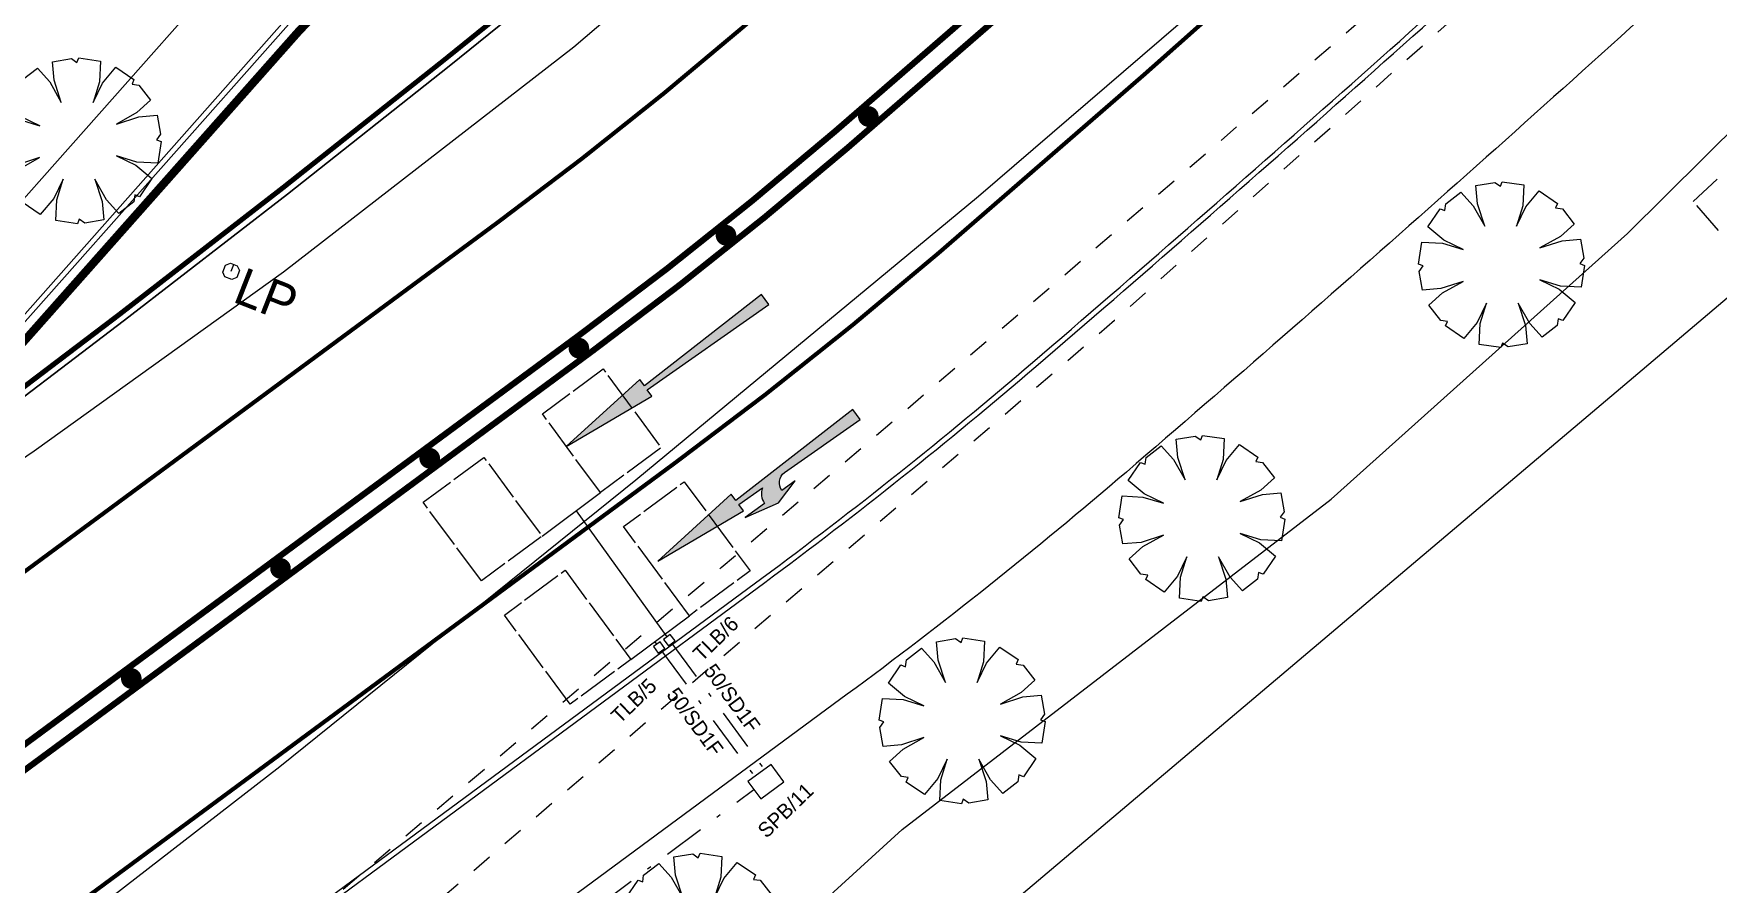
# Model space of a CAD drawing. Extents: x 421500 to 422711, y 436000 to 437000.
# Drawn here: x 422064.9 to 422105.79, y 436581.02 to 436601.65 of the extents above; entities that cross this region are included whole.
import ezdxf
from ezdxf.enums import TextEntityAlignment as Align

# ---------------------------------------------------------------- set-up
doc = ezdxf.new("R2010")
doc.units = 0
for name, pattern in [('10041', [9, 6, -3]), ('10131', [2, 1, 0, 1]), ('1025', [2, 1, -1]), ('10251', [2, 1, 0, 1]), ('716709-ExBase$0$BLIP', [1, 0.5, -0.5]), ('716709-ExBase$0$OS-LANDFORM', [1.6, 0.8, -0.8]), ('XREF UTC_716709_AJB_1b$0$DASHDOT1', [2, 1, -0.5, 0, -0.5]), ('XREF UTC_716709_AJB_1b$0$SDLoops', [2, 1, 0, 1])]:
    doc.linetypes.add(name, pattern=pattern)
doc.layers.get('0').update_dxf_attribs({"color": 210})
for name, color, linetype, lineweight in [('716709-ExBase$0$LCCHedge', 8, 'Continuous', 0), ('716709-ExBase$0$LCCPoint Features', 8, 'Continuous', 0), ('716709-ExBase$0$LCCTrees (Small)', 8, 'Continuous', 0)]:
    doc.layers.add(name, color=color, linetype=linetype, lineweight=lineweight)
for name, color, linetype in [('716709-ExBase$0$OS-LINE_0030_OBSTRUCTING_FEAT', 8, 'Continuous'), ('716709-ExBase$0$OS-LINE_0374_TOP_OF_SLOPE', 8, '716709-ExBase$0$OS-LANDFORM'), ('716709-ExBase$0$OS-LINE_0376_BOT_SLOPE_CLIFF', 8, '716709-ExBase$0$OS-LANDFORM'), ('716709-ExBase$0$XC-LCCCarriageway', 251, 'Continuous'), ('716709-ExBase$0$XC-LCCVerges', 251, '716709-ExBase$0$BLIP'), ('Lines', 1, 'Continuous'), ('Lines_yel', 3, 'Continuous'), ('Pr-Channel', 7, 'Continuous'), ('Pr-Edging', 7, 'Continuous'), ('Pr-Kerb', 2, 'Continuous'), ('Pr-KerbEdge', 8, 'Continuous'), ('STUDS', 7, 'Continuous'), ('XREF UTC_716709_AJB_1b$0$du-UTCBOX', 42, 'Continuous'), ('XREF UTC_716709_AJB_1b$0$du-UTCDUCT-F1', 42, 'XREF UTC_716709_AJB_1b$0$DASHDOT1'), ('XREF UTC_716709_AJB_1b$0$du-UTCDUCT-V2', 42, 'XREF UTC_716709_AJB_1b$0$DASHDOT1'), ('XREF UTC_716709_AJB_1b$0$du-UTCTEXT', 42, 'Continuous'), ('XREF UTC_716709_AJB_1b$0$loops', 3, 'Continuous')]:
    doc.layers.add(name, color=color, linetype=linetype)
doc.styles.add('716709-ExBase$0$Style-WORKING', font='WORKING.shx')
doc.styles.add('XREF UTC_716709_AJB_1b$0$Standard', font='txt')

# ---------------------------------------------------------------- blocks, each defined once
blk = doc.blocks.new('1038al6')
at = {"linetype": 'Continuous'}
h = blk.add_hatch(color=0, dxfattribs=at)
edge = h.paths.add_edge_path()
edge.add_line((-0.094, 2.245), (-0.15, 0))
edge.add_line((-0.15, 0), (0.15, 0))
edge.add_line((0.15, 0), (0.06, 3.6))
edge.add_line((0.06, 3.6), (0.25, 3.6))
edge.add_line((0.25, 3.6), (0, 6))
edge.add_line((0, 6), (-0.25, 3.6))
edge.add_line((-0.25, 3.6), (-0.06, 3.6))
edge.add_line((-0.06, 3.6), (-0.078, 2.894))
edge.add_arc((-0.414, 2.683), 0.397, 32.1192, 89.4308)
edge.add_line((-0.41, 3.08), (-0.41, 3.66))
edge.add_line((-0.41, 3.66), (-0.6, 2.8))
edge.add_line((-0.6, 2.8), (-0.41, 2.16))
edge.add_line((-0.41, 2.16), (-0.41, 2.555))
edge.add_arc((-0.409, 2.24), 0.315, 0.9528, 90.1787, ccw=False)
at = {"color": 0, "linetype": 'Continuous'}
blk.add_lwpolyline([(-0.094, 2.245), (-0.15, 0), (0.15, 0), (0.06, 3.6), (0.25, 3.6), (0, 6), (-0.25, 3.6), (-0.06, 3.6), (-0.078, 2.894, 0.255415), (-0.41, 3.08), (-0.41, 3.66), (-0.6, 2.8), (-0.41, 2.16), (-0.41, 2.555, -0.410262)], format="xyb", close=True, dxfattribs=at)
blk = doc.blocks.new('1038a6')
at = {"linetype": 'Continuous'}
blk.add_hatch(color=0, dxfattribs=at).paths.add_polyline_path([(0.06, 3.6), (0.25, 3.6), (0, 6), (-0.25, 3.6), (-0.06, 3.6), (-0.15, 0), (0.15, 0)])
at = {"color": 0, "linetype": 'Continuous'}
blk.add_lwpolyline([(0.06, 3.6), (0.25, 3.6), (0, 6), (-0.25, 3.6), (-0.06, 3.6), (-0.15, 0), (0.15, 0)], close=True, dxfattribs=at)
blk = doc.blocks.new('stud')
at = {"color": 7, "linetype": 'Continuous', "const_width": 0.25}
blk.add_lwpolyline([(-0.125, 0, 1), (0.125, 0, 1)], format="xyb", close=True, dxfattribs=at)
blk = doc.blocks.new('XREF UTC_716709_AJB_1b$0$TLB')
for p, q in [((-0.1, 0.1), (-0.1, -0.1)), ((0.1, 0.1), (-0.1, 0.1)), ((0.1, -0.1), (0.1, 0.1)), ((-0.1, -0.1), (0.1, -0.1))]:
    blk.add_line(p, q)
blk = doc.blocks.new('XREF UTC_716709_AJB_1b$0$SPB')
for p, q in [((0.35, 0.26), (-0.35, 0.26)), ((-0.35, 0.26), (-0.35, -0.26))]:
    blk.add_line(p, q)
for points in [[(0.35, -0.26), (0.35, 0.26)], [(-0.35, -0.26), (0.35, -0.26)]]:
    blk.add_lwpolyline(points)
blk = doc.blocks.new('716709-ExBase$0$TREESYMB_MMS')
at = {"color": 0, "lineweight": -2}
blk.add_lwpolyline([(-0.25, 0), (-0.38, 0.01), (-0.5, 0.05), (-0.47, 0.18), (-0.44, 0.18), (-0.45, 0.22), (-0.39, 0.32), (-0.29, 0.27), (-0.18, 0.18), (-0.27, 0.29), (-0.32, 0.39), (-0.22, 0.45), (-0.18, 0.44), (-0.18, 0.47), (-0.05, 0.5), (-0.01, 0.38), (0, 0.25), (0.01, 0.38), (0.05, 0.5), (0.18, 0.47), (0.18, 0.44), (0.22, 0.45), (0.32, 0.39), (0.27, 0.29), (0.18, 0.18), (0.29, 0.27), (0.39, 0.32), (0.45, 0.22), (0.44, 0.18), (0.47, 0.18), (0.5, 0.05), (0.38, 0.01), (0.25, 0), (0.38, -0.01), (0.5, -0.05), (0.47, -0.18), (0.44, -0.18), (0.45, -0.22), (0.39, -0.32), (0.29, -0.27), (0.18, -0.18), (0.27, -0.29), (0.32, -0.39), (0.22, -0.45), (0.18, -0.44), (0.18, -0.47), (0.05, -0.5), (0.01, -0.38), (0, -0.25), (-0.01, -0.38), (-0.05, -0.5), (-0.18, -0.47), (-0.18, -0.44), (-0.22, -0.45), (-0.32, -0.39), (-0.27, -0.29), (-0.18, -0.18), (-0.29, -0.27), (-0.39, -0.32), (-0.45, -0.22), (-0.44, -0.18), (-0.47, -0.18), (-0.5, -0.05), (-0.38, -0.01), (-0.25, 0)], dxfattribs=at)
blk = doc.blocks.new('716709-ExBase$0$MSL1')
at = {"color": 0, "linetype": 'ByBlock', "lineweight": -2, "flags": 128}
blk.add_lwpolyline([(0, 0), (0, 1), (0.5, 1), (1, 0.5), (1, -0.5), (0.5, -1), (-0.5, -1), (-1, -0.5), (-1, 0.5), (-0.5, 1), (0, 1)], dxfattribs=at)

msp = doc.modelspace()

# ---------------------------------------------------------------- linework, layer by layer
at = {"layer": '716709-ExBase$0$LCCHedge', "flags": 128}
msp.add_lwpolyline([(422069.793, 436566.007), (422077.795, 436574.885), (422085.978, 436582.348), (422096.39, 436590.357), (422103.587, 436596.8), (422111.932, 436605.08), (422120.674, 436614.923), (422127.52, 436622.936), (422135.629, 436630.958), (422139.563, 436636.542)], dxfattribs=at)
msp.add_lwpolyline([(422069.793, 436566.007), (422077.795, 436574.885), (422085.978, 436582.348), (422096.39, 436590.357), (422103.587, 436596.8), (422111.932, 436605.08), (422120.674, 436614.923), (422127.52, 436622.936), (422135.629, 436630.958), (422139.563, 436636.542)], dxfattribs=at)
at = {"layer": '716709-ExBase$0$OS-LINE_0030_OBSTRUCTING_FEAT'}
msp.add_line((422094.62, 436585.62), (422103.63, 436593.23), dxfattribs=at)
at = {"layer": '716709-ExBase$0$OS-LINE_0030_OBSTRUCTING_FEAT', "flags": 128}
for points in [[(422103.63, 436593.23), (422109.18, 436597.93), (422113.7, 436602.21)], [(422070.34, 436565.5), (422086.21, 436578.51), (422094.62, 436585.62)]]:
    msp.add_lwpolyline(points, dxfattribs=at)
at = {"layer": '716709-ExBase$0$OS-LINE_0374_TOP_OF_SLOPE', "flags": 128}
msp.add_lwpolyline([(422105.18, 436597.58), (422111.7, 436603.65), (422115.7, 436607.65), (422119.25, 436611.3), (422122.15, 436614), (422125.25, 436617.35), (422128.8, 436621.45), (422133.7, 436626.3), (422140, 436632.3), (422145.95, 436638.6), (422153.55, 436646.35), (422159.1, 436652.15), (422162.35, 436655.9), (422166.1, 436659.4), (422170.25, 436663.45), (422173.65, 436667), (422176.2, 436669.75), (422177.15, 436671.3), (422179.1, 436672.95), (422182.4, 436676.6), (422187.3, 436681.45), (422192.95, 436688), (422195.3, 436691), (422197.1, 436691.55), (422200.8, 436691.05), (422205.05, 436690.85)], dxfattribs=at)
at = {"layer": '716709-ExBase$0$OS-LINE_0376_BOT_SLOPE_CLIFF', "flags": 128}
msp.add_lwpolyline([(422205.05, 436690.85), (422207.65, 436687.85), (422192.11, 436674.36), (422173.47, 436658.38), (422162.55, 436648.54), (422139.76, 436627.16), (422112.85, 436602.55), (422105.95, 436596.7), (422105.18, 436597.58)], dxfattribs=at)
at = {"layer": '716709-ExBase$0$XC-LCCCarriageway', "flags": 128}
for points in [[(421982.224, 436568.177), (421986.609, 436566.525), (421991.473, 436564.789), (421995.829, 436563.675), (422000.278, 436563.028), (422006.063, 436562.896), (422007.057, 436562.774), (422008.892, 436562.889), (422009.874, 436563.006), (422014.921, 436563.801), (422019.879, 436565.033), (422024.595, 436566.81), (422029.162, 436568.943), (422038.664, 436574.281), (422047.146, 436579.686), (422051.218, 436582.306), (422058.49, 436587.165), (422064.91, 436591.533), (422070.964, 436595.875), (422078.013, 436601.328), (422085.933, 436608.089), (422093.589, 436615.072), (422100.523, 436621.406), (422107.763, 436628.199)], [(421982.224, 436568.177), (421986.609, 436566.525), (421991.473, 436564.789), (421995.829, 436563.675), (422000.278, 436563.028), (422006.063, 436562.896), (422007.057, 436562.774), (422008.892, 436562.889), (422009.874, 436563.006), (422014.921, 436563.801), (422019.879, 436565.033), (422024.595, 436566.81), (422029.162, 436568.943), (422038.664, 436574.281), (422047.146, 436579.686), (422051.218, 436582.306), (422058.49, 436587.165), (422064.91, 436591.533), (422070.964, 436595.875), (422078.013, 436601.328), (422085.933, 436608.089), (422093.589, 436615.072), (422100.523, 436621.406), (422107.763, 436628.199)], [(421982.224, 436568.177), (421986.609, 436566.525), (421991.473, 436564.789), (421995.829, 436563.675), (422000.278, 436563.028), (422006.063, 436562.896), (422007.057, 436562.774), (422008.892, 436562.889), (422009.874, 436563.006), (422014.921, 436563.801), (422019.879, 436565.033), (422024.595, 436566.81), (422029.162, 436568.943), (422038.664, 436574.281), (422047.146, 436579.686), (422051.218, 436582.306), (422058.49, 436587.165), (422064.91, 436591.533), (422070.964, 436595.875), (422078.013, 436601.328), (422085.933, 436608.089), (422093.589, 436615.072), (422100.523, 436621.406), (422107.763, 436628.199)], [(422005.136, 436528.391), (422006.715, 436531.213), (422009.102, 436534.897), (422011.893, 436538.285), (422012.551, 436538.963), (422014.383, 436541.006), (422015.038, 436541.662), (422016.371, 436542.95), (422024.022, 436548.672), (422031.669, 436554.379), (422039.829, 436560.513), (422048.652, 436567.165), (422056.525, 436572.922), (422057.274, 436573.46), (422061.695, 436576.762), (422062.432, 436577.342), (422070.877, 436583.877), (422079.515, 436590.825), (422087.835, 436597.711), (422096.258, 436604.958), (422105.601, 436613.398), (422113.575, 436620.88)], [(422005.136, 436528.391), (422006.715, 436531.213), (422009.102, 436534.897), (422011.893, 436538.285), (422012.551, 436538.963), (422014.383, 436541.006), (422015.038, 436541.662), (422016.371, 436542.95), (422024.022, 436548.672), (422031.669, 436554.379), (422039.829, 436560.513), (422048.652, 436567.165), (422056.525, 436572.922), (422057.274, 436573.46), (422061.695, 436576.762), (422062.432, 436577.342), (422070.877, 436583.877), (422079.515, 436590.825), (422087.835, 436597.711), (422096.258, 436604.958), (422105.601, 436613.398), (422113.575, 436620.88)], [(422005.136, 436528.391), (422006.715, 436531.213), (422009.102, 436534.897), (422011.893, 436538.285), (422012.551, 436538.963), (422014.383, 436541.006), (422015.038, 436541.662), (422016.371, 436542.95), (422024.022, 436548.672), (422031.669, 436554.379), (422039.829, 436560.513), (422048.652, 436567.165), (422056.525, 436572.922), (422057.274, 436573.46), (422061.695, 436576.762), (422062.432, 436577.342), (422070.877, 436583.877), (422079.515, 436590.825), (422087.835, 436597.711), (422096.258, 436604.958), (422105.601, 436613.398), (422113.575, 436620.88)]]:
    msp.add_lwpolyline(points, dxfattribs=at)
at = {"layer": '716709-ExBase$0$XC-LCCVerges', "flags": 128}
for points in [[(422062.038, 436576.769), (422063.814, 436574.215), (422071.982, 436580.529), (422081.589, 436588.702), (422089.841, 436595.73), (422098.978, 436603.578), (422106.823, 436611.062), (422115.642, 436619.206), (422124.047, 436627.301), (422131.497, 436634.454), (422136.918, 436639.955), (422144.737, 436648.535), (422152.246, 436656.343), (422158.955, 436664.003), (422166.964, 436672.422), (422175.052, 436681.457), (422181.757, 436689.029), (422188.881, 436697.458), (422193.068, 436702.391)], [(422065.581, 436571.556), (422064.948, 436572.624), (422073.205, 436579.31), (422082.384, 436587.197), (422091.136, 436594.699), (422099.844, 436602.457), (422108.287, 436610.131), (422116.875, 436618.378), (422124.965, 436625.899), (422132.805, 436633.722), (422137.845, 436638.655), (422141.966, 436643.152), (422146.041, 436647.691), (422153.268, 436655.161), (422160.778, 436663.113), (422167.88, 436671.141), (422176.596, 436680.626), (422182.972, 436688.049), (422190.289, 436696.773), (422194.204, 436701.274)], [(422062.038, 436576.769), (422063.814, 436574.215), (422071.982, 436580.529), (422081.589, 436588.702), (422089.841, 436595.73), (422098.978, 436603.578), (422106.823, 436611.062), (422115.642, 436619.206), (422124.047, 436627.301), (422131.497, 436634.454), (422136.918, 436639.955), (422144.737, 436648.535), (422152.246, 436656.343), (422158.955, 436664.003), (422166.964, 436672.422), (422168.135, 436673.73)], [(422065.581, 436571.556), (422064.948, 436572.624), (422073.205, 436579.31), (422082.384, 436587.197), (422091.136, 436594.699), (422099.844, 436602.457), (422108.287, 436610.131), (422116.875, 436618.378), (422124.965, 436625.899), (422132.805, 436633.722), (422137.845, 436638.655), (422141.966, 436643.152), (422146.041, 436647.691), (422153.268, 436655.161), (422160.778, 436663.113), (422167.88, 436671.141), (422169.287, 436672.671)]]:
    msp.add_lwpolyline(points, dxfattribs=at)
at = {"layer": 'Lines', "linetype": '10131', "const_width": 0.15, "flags": 128}
for points in [[(422184.762, 436703.528), (422140.513, 436656.899, 0.004274), (422139.259, 436655.555), (422105.661, 436618.916, -0.021753), (422099.087, 436612.345, -0.008127), (422084.341, 436599.27, -0.01839), (422078.193, 436594.375), (422050.717, 436574.105, -0.005602), (422048.775, 436572.705), (422030.631, 436559.937)], [(422185.125, 436703.183), (422140.876, 436656.555, 0.004274), (422139.628, 436655.217), (422106.03, 436618.578, -0.021753), (422099.425, 436611.977, -0.008127), (422084.667, 436598.89, -0.01839), (422078.49, 436593.972), (422051.014, 436573.702, -0.005602), (422049.062, 436572.296), (422030.378, 436559.147)]]:
    msp.add_lwpolyline(points, format="xyb", dxfattribs=at)
at = {"layer": 'Lines', "linetype": '10041', "const_width": 0.1, "flags": 128}
for points in [[(422138.612, 436649.116), (422108.517, 436616.297, -0.021753), (422101.705, 436609.488, -0.008127), (422086.865, 436596.329, -0.01839), (422080.493, 436591.256), (422053.018, 436570.986, -0.005602), (422051.005, 436569.536), (422022.921, 436549.773, 0.012944), (422018.193, 436546.26)], [(422107.839, 436625.53), (422101.807, 436619.539, -0.008757), (422099.188, 436617.026, -0.009469), (422082.143, 436601.831, -0.01839), (422076.189, 436597.091), (422054.956, 436581.426)]]:
    msp.add_lwpolyline(points, format="xyb", dxfattribs=at)
at = {"layer": 'Lines_yel', "linetype": '1025', "const_width": 0.1, "flags": 128}
msp.add_lwpolyline([(422060.331, 436589.847), (422061.469, 436590.693), (422063.003, 436591.838), (422066.987, 436594.858), (422070.94, 436597.919), (422074.861, 436601.021), (422078.749, 436604.164), (422082.604, 436607.347), (422086.426, 436610.57), (422090.214, 436613.832), (422093.968, 436617.134), (422097.687, 436620.475), (422101.371, 436623.855), (422104.11, 436626.42)], dxfattribs=at)
at = {"layer": 'Lines_yel', "linetype": '10251', "const_width": 0.2}
msp.add_lwpolyline([(422062.248, 436591.462), (422071.308, 436601.678, -0.04401), (422072.802, 436603.09), (422073.049, 436603.285), (422073.103, 436603.329), (422076.914, 436606.41), (422079.785, 436608.78)], format="xyb", dxfattribs=at)
at = {"layer": 'Pr-Channel', "linetype": 'Continuous', "lineweight": 30, "flags": 128}
msp.add_lwpolyline([(422058.756, 436588.614), (422059.023, 436588.812), (422061.499, 436590.653), (422063.033, 436591.798), (422067.018, 436594.818), (422070.971, 436597.879), (422074.892, 436600.982), (422078.78, 436604.125), (422082.636, 436607.308), (422086.458, 436610.532), (422090.247, 436613.795), (422094.001, 436617.097), (422097.721, 436620.438), (422101.405, 436623.818), (422105.055, 436627.236), (422105.632, 436627.783), (422105.666, 436627.816)], dxfattribs=at)
at = {"layer": 'Pr-Edging', "flags": 128}
for points in [[(422155.812, 436657.855), (422147.917, 436648.906), (422113.677, 436611.566, -0.021753), (422106.434, 436604.327, -0.008127), (422091.423, 436591.017, -0.01839), (422084.649, 436585.624), (422065.581, 436571.556), (422066.048, 436570.769)], [(422069.588, 436603.204), (422060.29, 436592.72, -0.051535), (422057.563, 436590.219), (422053.817, 436587.433), (422051.48, 436585.696), (422045.449, 436581.246, -0.030973), (422035.261, 436574.663), (422030.703, 436572.103, -0.010074), (422028.998, 436571.19), (422026.052, 436571.448, -0.014254), (422023.599, 436570.443), (422020.057, 436569.107, -0.072474), (422009.845, 436566.869), (422009.629, 436566.829), (422006.407, 436566.599), (422001.4, 436566.736), (421997.084, 436567.24), (421992.824, 436568.098), (421988.638, 436569.709)]]:
    msp.add_lwpolyline(points, format="xyb", dxfattribs=at)
at = {"layer": 'Pr-Kerb', "flags": 128}
for points in [[(422039.622, 436486.117), (422016.878, 436501.121, -0.052241), (422011.241, 436505.749), (422010.735, 436506.262, -0.404434), (422010.45, 436534.067, -0.049838), (422026.938, 436548.32), (422053.019, 436566.673, 0.005602), (422055.096, 436568.17), (422082.571, 436588.44, 0.01839), (422089.144, 436593.673, 0.008127), (422104.069, 436606.907, 0.021753), (422111.097, 436613.932), (422145.314, 436651.246), (422166.484, 436675.243)], [(421982.224, 436568.177), (421985.973, 436566.765, 0.027439), (421991.203, 436565.116), (421993.608, 436564.501, 0.062304), (422002.166, 436563.416, -0.012997), (422005.141, 436563.334, 0.103894), (422021.291, 436565.832), (422024.834, 436567.168, 0.037836), (422031.683, 436570.36), (422036.24, 436572.919, 0.030973), (422046.636, 436579.637), (422052.67, 436584.089), (422055.01, 436585.828), (422058.756, 436588.614, 0.051535), (422061.786, 436591.393), (422071.084, 436601.877, -0.04401), (422072.616, 436603.325), (422072.862, 436603.52), (422072.915, 436603.562), (422076.724, 436606.642), (422079.594, 436609.011)], [(421982.224, 436568.177), (421985.973, 436566.765, 0.027439), (421991.203, 436565.116), (421993.608, 436564.501, 0.062304), (422002.166, 436563.416, -0.012997), (422005.141, 436563.334, 0.103894), (422021.291, 436565.832), (422024.834, 436567.168, 0.037836), (422031.683, 436570.36), (422036.24, 436572.919, 0.030973), (422046.636, 436579.637), (422052.67, 436584.089), (422055.01, 436585.828), (422058.756, 436588.614, 0.051535), (422061.786, 436591.393), (422071.084, 436601.877, -0.04401), (422072.616, 436603.325), (422072.862, 436603.52), (422072.915, 436603.562), (422076.724, 436606.642), (422079.594, 436609.011)]]:
    msp.add_lwpolyline(points, format="xyb", dxfattribs=at)
at = {"layer": 'Pr-KerbEdge', "flags": 128}
for points in [[(422039.691, 436486.222), (422016.947, 436501.225, -0.052241), (422011.33, 436505.837), (422010.824, 436506.35, -0.404434), (422010.54, 436533.981, -0.049838), (422027.01, 436548.218), (422053.091, 436566.571, 0.005602), (422055.17, 436568.069), (422082.645, 436588.339, 0.01839), (422089.225, 436593.578, 0.008127), (422104.154, 436606.815, 0.021753), (422111.189, 436613.847), (422145.407, 436651.163), (422166.578, 436675.16)], [(421982.268, 436568.294), (421986.017, 436566.882, 0.027439), (421991.234, 436565.237), (421993.639, 436564.622, 0.062304), (422002.166, 436563.541, -0.012997), (422005.147, 436563.459, 0.103894), (422021.247, 436565.949), (422024.79, 436567.285, 0.037836), (422031.622, 436570.469), (422036.179, 436573.028, 0.030973), (422046.562, 436579.738), (422052.596, 436584.189), (422054.935, 436585.929), (422058.682, 436588.714, 0.051535), (422061.693, 436591.476), (422070.99, 436601.96, -0.04401), (422072.539, 436603.424), (422072.784, 436603.618), (422072.837, 436603.66), (422076.645, 436606.739), (422079.515, 436609.108)]]:
    msp.add_lwpolyline(points, format="xyb", dxfattribs=at)
at = {"layer": 'Pr-KerbEdge', "linetype": 'Continuous', "lineweight": 30, "flags": 128}
msp.add_lwpolyline([(422058.846, 436588.493), (422059.112, 436588.691), (422061.588, 436590.532), (422063.123, 436591.678), (422067.109, 436594.699), (422071.063, 436597.761), (422074.986, 436600.865), (422078.875, 436604.009), (422082.732, 436607.193), (422086.556, 436610.418), (422090.345, 436613.682), (422094.101, 436616.985), (422097.821, 436620.327), (422101.507, 436623.708), (422105.157, 436627.127), (422105.735, 436627.674), (422105.769, 436627.707)], dxfattribs=at)
at = {"layer": 'XREF UTC_716709_AJB_1b$0$du-UTCDUCT-F1', "flags": 128}
for points in [[(422080.394, 436586.861), (422082.635, 436583.799)], [(422080.143, 436586.677), (422082.402, 436583.627)]]:
    msp.add_lwpolyline(points, dxfattribs=at)
at = {"layer": 'XREF UTC_716709_AJB_1b$0$du-UTCDUCT-V2', "flags": 128}
msp.add_lwpolyline([(422066.824, 436571.694), (422082.381, 436583.314)], dxfattribs=at)
at = {"layer": 'XREF UTC_716709_AJB_1b$0$loops'}
for p, q in [((422077.24, 436589.462), (422078.659, 436590.52)), ((422078.065, 436590.077), (422080.269, 436587.017)), ((422079.395, 436586.472), (422080.822, 436587.526)), ((422080.027, 436586.839), (422079.98, 436586.903))]:
    msp.add_line(p, q, dxfattribs=at)
at = {"layer": 'XREF UTC_716709_AJB_1b$0$loops', "linetype": 'XREF UTC_716709_AJB_1b$0$SDLoops', "flags": 128}
for points in [[(422078.659, 436590.52), (422077.248, 436592.429), (422078.72, 436593.517), (422080.131, 436591.608)], [(422075.769, 436588.374), (422074.358, 436590.283), (422075.83, 436591.371), (422077.24, 436589.462)], [(422080.818, 436587.531), (422079.22, 436589.694), (422080.691, 436590.781), (422082.29, 436588.618)], [(422077.924, 436585.384), (422076.326, 436587.545), (422077.798, 436588.633), (422079.395, 436586.472)]]:
    msp.add_lwpolyline(points, close=True, dxfattribs=at)

# ---------------------------------------------------------------- block references
at = {"layer": '716709-ExBase$0$LCCPoint Features', "xscale": 0.18, "yscale": 0.18, "zscale": 0.18, "rotation": 338.5807557840462}
msp.add_blockref('716709-ExBase$0$MSL1', (422069.694, 436595.887), dxfattribs=at)
msp.add_blockref('716709-ExBase$0$MSL1', (422069.694, 436595.887), dxfattribs=at)
at = {"layer": '716709-ExBase$0$LCCTrees (Small)', "xscale": 4, "yscale": 4, "rotation": 338.5807557840462}
for p in [(422065.98, 436599.051), (422065.98, 436599.051), (422100.528, 436596.047), (422100.528, 436596.047), (422093.254, 436589.893), (422093.254, 436589.893), (422087.438, 436584.981), (422087.438, 436584.981), (422081.061, 436579.759), (422081.061, 436579.759)]:
    msp.add_blockref('716709-ExBase$0$TREESYMB_MMS', p, dxfattribs=at)
at = {"layer": 'Lines'}
for name, p, rotation in [('1038a6', (422082.656, 436595.199), 126.4181078146561), ('1038al6', (422084.876, 436592.414), 126.4181078205427)]:
    msp.add_blockref(name, p, dxfattribs=dict(at, rotation=rotation))
at = {"layer": 'STUDS'}
for p, rotation in [((422085.16, 436599.643), 130.7138520654059), ((422081.705, 436596.76), 128.6876678648014), ((422078.135, 436594.021), 126.4181078174002), ((422074.514, 436591.35), 126.4181078174002), ((422070.892, 436588.678), 126.4181078174002), ((422067.271, 436586.007), 126.4181078174002)]:
    msp.add_blockref('stud', p, dxfattribs=dict(at, rotation=rotation))
at = {"layer": 'XREF UTC_716709_AJB_1b$0$du-UTCBOX', "color": 5, "rotation": 305.4393868879303}
msp.add_blockref('XREF UTC_716709_AJB_1b$0$TLB', (422080.085, 436586.758), dxfattribs=at)
at = {"layer": 'XREF UTC_716709_AJB_1b$0$du-UTCBOX', "color": 6, "rotation": 306.8807172585908}
msp.add_blockref('XREF UTC_716709_AJB_1b$0$TLB', (422080.329, 436586.938), dxfattribs=at)
at = {"layer": 'XREF UTC_716709_AJB_1b$0$du-UTCBOX', "color": 11, "rotation": 36.30265653486988}
msp.add_blockref('XREF UTC_716709_AJB_1b$0$SPB', (422082.675, 436583.505), dxfattribs=at)

# ---------------------------------------------------------------- texts
at = {"layer": '716709-ExBase$0$LCCPoint Features', "style": '716709-ExBase$0$Style-WORKING'}
msp.add_text('LP', height=0.9, rotation=338.5808, dxfattribs=at).set_placement((422070.028, 436595.997), align=Align.TOP_LEFT)
msp.add_text('LP', height=0.9, rotation=338.5808, dxfattribs=at).set_placement((422070.028, 436595.997), align=Align.TOP_LEFT)
at = {"layer": 'XREF UTC_716709_AJB_1b$0$du-UTCTEXT', "style": 'XREF UTC_716709_AJB_1b$0$Standard'}
for s, rotation, p in [('TLB/6', 44, (422081.118, 436586.401)), ('50/SD1F', 306.1968, (422081.148, 436586.194)), ('TLB/5', 44, (422079.129, 436584.894)), ('50/SD1F', 306.5294, (422080.245, 436585.616)), ('SPB/11', 44, (422082.688, 436582.114))]:
    msp.add_text(s, height=0.36, rotation=rotation, dxfattribs=at).set_placement(p)

doc.saveas('drawing.dxf')
